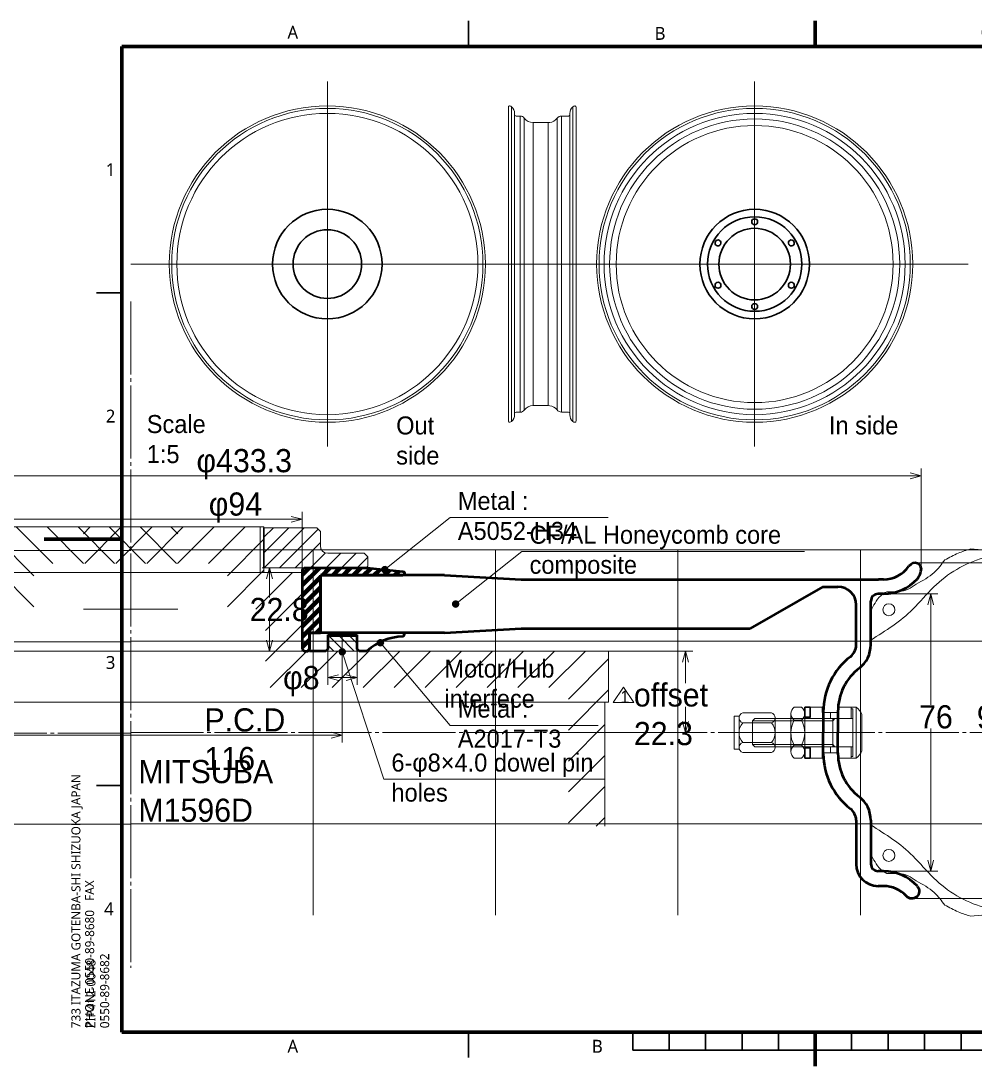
# Model space of a CAD drawing. Extents: x 52445 to 53109, y 470 to 756.
# Drawn here: x 52694.5 to 52956.1, y 470 to 756.3 of the extents above; entities that cross this region are included whole.
import ezdxf

# ---------------------------------------------------------------- set-up
doc = ezdxf.new("R2010")
doc.units = 0
doc.header["$MEASUREMENT"] = 0
doc.linetypes.add('CENTER2', pattern=[23, 20, -1, 1, -1])
for name, color, linetype in [('0_1', 7, 'Continuous'), ('寸法線', 7, 'Continuous'), ('ﾚｲﾔｰ1', 7, 'Continuous')]:
    doc.layers.add(name, color=color, linetype=linetype)
doc.styles.add('Style1', font='ＭＳ Ｐゴシック')
doc.styles.add('Style2', font='Lucida Sans Unicode')
doc.dimstyles.new('DS1', dxfattribs={"dimtxt": 6.35, "dimasz": 3, "dimexe": 2, "dimexo": 0, "dimgap": 1, "dimtad": 1, "dimdec": 0, "dimdsep": 46, "dimtxsty": 'Standard', "dimcen": 0.09, "dimclrd": 5, "dimclre": 5, "dimclrt": 5, "dimadec": 0, "dimazin": 0, "dimtfac": 1, "dimtdec": 4, "dimtofl": 0, "dimtmove": 0, "dimatfit": 3, "dimfxl": 1, "dimtolj": 1, "dimtzin": 0, "dimarcsym": 0})
doc.dimstyles.new('DS2', dxfattribs={"dimtxt": 6.35, "dimasz": 3, "dimexe": 2, "dimexo": 0, "dimgap": 1, "dimtad": 1, "dimdec": 1, "dimdsep": 46, "dimtxsty": 'Standard', "dimcen": 0.09, "dimclrd": 5, "dimclre": 5, "dimclrt": 5, "dimadec": 0, "dimazin": 0, "dimtfac": 1, "dimtdec": 4, "dimtofl": 0, "dimtmove": 0, "dimatfit": 3, "dimfxl": 1, "dimtolj": 1, "dimtzin": 0, "dimarcsym": 0})
pattern_1 = [(-45, (0, 0), (1.41421356, 1.41421356), [])]

# ---------------------------------------------------------------- blocks, each defined once
blk = doc.blocks.new('C8')
at = {"layer": 'ﾚｲﾔｰ1', "color": 23, "linetype": 'Continuous', "lineweight": 5}
for p, q in [((52724.64, 611.2), (52474.64, 611.2)), ((52474.64, 511.2), (52474.64, 611.2)), ((52524.64, 511.2), (52524.64, 611.2)), ((52574.64, 511.2), (52574.64, 611.2)), ((52624.64, 511.2), (52624.64, 611.2)), ((52674.64, 511.2), (52674.64, 611.2)), ((52724.64, 586.2), (52474.64, 586.2)), ((52724.64, 536.2), (52474.64, 536.2))]:
    blk.add_line(p, q, dxfattribs=at)
at = {"layer": 'ﾚｲﾔｰ1', "color": 3, "linetype": 'CENTER2', "lineweight": 5}
blk.add_line((52724.64, 561.2), (52474.64, 561.2), dxfattribs=at)
blk = doc.blocks.new('C10')
at = {"layer": 'ﾚｲﾔｰ1', "linetype": 'Continuous', "lineweight": 18}
h = blk.add_hatch(dxfattribs=at)
h.set_pattern_fill('iron', color=23, scale=2, angle=-45, style=0, pattern_type=0)
h.set_pattern_definition(pattern_1)
h.paths.add_polyline_path([(52662.64, 587.65), (52670.64, 587.65), (52670.64, 583.65), (52662.64, 583.65)])
at = {"layer": 'ﾚｲﾔｰ1', "color": 23, "linetype": 'Continuous', "lineweight": 18}
for p, q in [((52737.57, 617.65), (52688.14, 617.65)), ((52688.14, 617.65), (52688.14, 606.65)), ((52688.14, 617.65), (52688.14, 605.15)), ((52689.14, 617.65), (52689.14, 606.65)), ((52689.14, 605.15), (52689.14, 617.65)), ((52703.27, 607.65), (52693.27, 617.65)), ((52711.75, 607.65), (52701.75, 617.65)), ((52720.24, 607.65), (52710.24, 617.65)), ((52728.72, 607.65), (52718.72, 617.65)), ((52737.21, 607.65), (52727.21, 617.65)), ((52737.57, 615.77), (52735.69, 617.65)), ((52698.14, 604.29), (52688.14, 614.29)), ((52737.57, 605.15), (52677.64, 605.15)), ((52677.64, 605.15), (52677.64, 583.65)), ((52690.31, 595.15), (52680.31, 605.15)), ((52698.14, 595.81), (52688.14, 605.81)), ((52688.14, 605.15), (52737.57, 605.15)), ((52687.64, 589.34), (52677.64, 599.34)), ((52724.64, 595.15), (52737.57, 595.15)), ((52687.64, 580.85), (52677.64, 590.85)), ((52662.64, 583.65), (52662.64, 587.65)), ((52662.64, 587.65), (52670.64, 587.65)), ((52670.64, 587.65), (52670.64, 583.65)), ((52593.64, 583.65), (52593.64, 569.65)), ((52604.64, 570.51), (52593.64, 581.51)), ((52609.99, 573.65), (52599.99, 583.65)), ((52618.47, 573.65), (52608.47, 583.65)), ((52626.96, 573.65), (52616.96, 583.65)), ((52635.44, 573.65), (52625.44, 583.65)), ((52643.93, 573.65), (52633.93, 583.65)), ((52652.42, 573.65), (52642.42, 583.65)), ((52660.9, 573.65), (52650.9, 583.65)), ((52669.39, 573.65), (52659.39, 583.65)), ((52670.64, 583.65), (52662.64, 583.65)), ((52677.87, 573.65), (52667.87, 583.65)), ((52686.36, 573.65), (52676.36, 583.65)), ((52677.64, 583.65), (52737.57, 583.65)), ((52604.64, 562.03), (52593.64, 573.03)), ((52737.57, 569.65), (52593.64, 569.65)), ((52594.64, 569.65), (52594.64, 535.65)), ((52604.64, 553.54), (52594.64, 563.54)), ((52604.64, 545.06), (52594.64, 555.06)), ((52604.64, 536.57), (52594.64, 546.57)), ((52597.08, 535.65), (52594.64, 538.09))]:
    blk.add_line(p, q, dxfattribs=at)
blk = doc.blocks.new('C9')
at = {"layer": 'ﾚｲﾔｰ1', "color": 23, "linetype": 'Continuous', "lineweight": 18}
blk.add_line((52677.64, 583.65), (52593.64, 583.65), dxfattribs=at)
blk.add_blockref('C10', (0, 0), dxfattribs=at)
blk = doc.blocks.new('C17')
at = {"layer": 'ﾚｲﾔｰ1', "color": 7, "linetype": 'Continuous', "lineweight": 35}
for radius, start, end in [(15, 90, -90), (15, 0, 90), (9.4, 90.0004, -90.0004), (9.4, -90, 90), (15, -90, 0)]:
    blk.add_arc((52778.55, 689.67), radius, start, end, dxfattribs=at)
blk = doc.blocks.new('C19')
at = {"layer": 'ﾚｲﾔｰ1', "color": 7, "linetype": 'Continuous', "lineweight": 35}
for centre in [(52895.67, 701.27), (52885.63, 683.87), (52905.72, 683.87), (52895.67, 678.07)]:
    blk.add_circle(centre, 0.81, dxfattribs=at)
for radius, start, end in [(15, 90, -90), (15, 0, 90), (12.94, 90, -90), (12.94, -90, 90), (9.8, 90, -90), (9.8, -90, 90), (15, -90, 0)]:
    blk.add_arc((52895.67, 689.67), radius, start, end, dxfattribs=at)
for centre, major_axis, end_param in [((52885.63, 695.47), (-0.702, 0.405), 3.141458), ((52885.63, 695.47), (0.702, -0.405), 3.141459), ((52905.72, 695.47), (0.701, 0.405), 3.141459), ((52905.72, 695.47), (-0.701, -0.405), 3.141458)]:
    blk.add_ellipse(centre, major_axis=major_axis, ratio=1, start_param=0, end_param=end_param, dxfattribs=at)
blk = doc.blocks.new('C20')
at = {"layer": '0_1', "color": 7, "linetype": 'Continuous', "lineweight": 18}
for p, q in [((52828.5, 732.99), (52828.47, 732.99)), ((52828.61, 732.98), (52828.5, 732.99)), ((52846.41, 732.99), (52846.38, 732.99)), ((52828.19, 732.8), (52828.16, 732.65)), ((52828.16, 646.69), (52828.16, 732.65)), ((52831.41, 730.23), (52830.26, 730.23)), ((52844.62, 730.23), (52842.77, 730.23)), ((52846.72, 732.65), (52846.69, 732.8)), ((52846.72, 646.69), (52846.72, 732.65)), ((52839.12, 728.43), (52834.96, 728.43)), ((52839.12, 728.43), (52839.52, 728.46)), ((52839.12, 650.91), (52834.96, 650.91)), ((52839.12, 650.91), (52839.52, 650.88)), ((52831.41, 649.11), (52830.26, 649.11)), ((52844.62, 649.11), (52842.77, 649.11)), ((52828.19, 646.54), (52828.16, 646.69)), ((52828.5, 646.35), (52828.47, 646.35)), ((52828.61, 646.36), (52828.5, 646.35)), ((52846.41, 646.35), (52846.38, 646.35)), ((52846.72, 646.69), (52846.69, 646.54))]:
    blk.add_line(p, q, dxfattribs=at)
at = {"layer": '0_1', "color": 7, "linetype": 'Continuous', "lineweight": 5}
for p, q in [((52829.04, 732.78), (52829.04, 646.56)), ((52829.86, 730.93), (52829.86, 648.41)), ((52831.41, 730.23), (52831.41, 649.11)), ((52842.77, 730.23), (52842.77, 649.11)), ((52845.02, 648.41), (52845.02, 730.93)), ((52845.84, 732.78), (52845.84, 646.56)), ((52832.54, 729.66), (52832.54, 649.68)), ((52834.96, 728.43), (52834.96, 650.91)), ((52839.12, 728.43), (52839.12, 650.91)), ((52841.5, 729.61), (52841.5, 649.74))]:
    blk.add_line(p, q, dxfattribs=at)
at = {"layer": '0_1', "color": 7, "linetype": 'Continuous', "lineweight": 18}
for centre, radius, start, end in [((52828.47, 732.69), 0.3, 90, 158.5117), ((52846.38, 732.19), 0.8, 90, 132.1683), ((52827.36, 730.93), 2.5, 0, 47.8317), ((52830.26, 730.63), 0.4, 180, -90), ((52842.77, 728.63), 1.6, 90, 142.5047), ((52844.62, 730.63), 0.4, -90, 0), ((52847.52, 730.93), 2.5, 132.1683, -180), ((52834.96, 731.43), 3, -143.7785, -90), ((52839.12, 731.43), 3, -82.3378, -37.4953), ((52834.96, 647.91), 3, 90, 143.7785), ((52839.12, 647.91), 3, 37.4953, 82.3378), ((52827.36, 648.41), 2.5, -47.8317, 0), ((52830.26, 648.71), 0.4, 90, 180), ((52844.62, 648.71), 0.4, 0, 90), ((52847.52, 648.41), 2.5, 180, -132.1683)]:
    blk.add_arc(centre, radius, start, end, dxfattribs=at)
for centre, major_axis, start_param, end_param in [((52828.5, 732.19), (0.537, 0.593), 0, 0.599587), ((52831.41, 728.83), (1.13, 0.83), 0, 0.938611), ((52831.41, 650.51), (1.4, 0), -1.570796, -0.632185), ((52842.77, 650.71), (0.97, -1.27), -1.570796, -0.654416), ((52828.47, 646.65), (0.11, -0.279), -1.570796, -0.375042), ((52828.5, 647.15), (0.109, -0.793), 0, 0.599587), ((52846.38, 647.15), (-0.537, -0.593), 0, 0.735975)]:
    blk.add_ellipse(centre, major_axis=major_axis, ratio=1, start_param=start_param, end_param=end_param, dxfattribs=at)
for points in [[(52846.69, 732.8), (52846.67, 732.86), (52846.59, 732.95), (52846.47, 732.99), (52846.41, 732.99)], [(52846.69, 646.54), (52846.67, 646.49), (52846.59, 646.39), (52846.47, 646.35), (52846.41, 646.35)]]:
    blk.add_open_spline(points, degree=3, dxfattribs=at)
blk = doc.blocks.new('*D21')
at = {"layer": 'ﾚｲﾔｰ1', "color": 5, "linetype": 'Continuous', "lineweight": 18}
for p, q in [((52778.64, 583.95), (52778.64, 574.38)), ((52786.74, 583.95), (52786.74, 574.38)), ((52778.64, 576.38), (52786.74, 576.38)), ((52786.74, 576.38), (52779.11, 576.38))]:
    blk.add_line(p, q, dxfattribs=at)
at = {"layer": 'ﾚｲﾔｰ1', "color": 5, "linetype": 'Continuous', "lineweight": 5}
for p, q in [((52781.64, 577.19), (52778.64, 576.38)), ((52778.64, 576.38), (52781.64, 575.58)), ((52786.74, 576.38), (52783.74, 577.19)), ((52783.74, 575.58), (52786.74, 576.38))]:
    blk.add_line(p, q, dxfattribs=at)
at = {"layer": '寸法線', "color": 5, "linetype": 'Continuous', "lineweight": 18, "insert": (52766.41, 579.56), "char_height": 6.35, "width": 9.5622, "attachment_point": 1, "style": 'Style1'}
blk.add_mtext('φ8', dxfattribs=at)
blk = doc.blocks.new('C22')
at = {"layer": 'ﾚｲﾔｰ1', "color": 23, "linetype": 'Continuous', "lineweight": 50}
for p, q in [((52799.19, 588.65), (52773.69, 588.65)), ((52773.69, 583.65), (52773.69, 588.65)), ((52778.64, 588.15), (52778.64, 584.15)), ((52778.64, 588.15), (52786.74, 588.15)), ((52786.74, 584.15), (52786.74, 588.15)), ((52778.64, 584.15), (52778.14, 583.65)), ((52787.24, 583.65), (52786.74, 584.15)), ((52778.14, 583.65), (52773.69, 583.65)), ((52789.39, 583.65), (52787.24, 583.65))]:
    blk.add_line(p, q, dxfattribs=at)
for centre, radius, start, end in [((52799.69, 572.39), 15.26, 91.8179, 132.4473), ((52799.19, 588.14), 0.5, -88.1821, 90)]:
    blk.add_arc(centre, radius, start, end, dxfattribs=at)
blk = doc.blocks.new('C21')
at = {"layer": 'ﾚｲﾔｰ1', "color": 23, "linetype": 'Continuous', "lineweight": 50}
blk.add_blockref('C22', (0, 0), dxfattribs=at)
blk = doc.blocks.new('C24')
at = {"layer": 'ﾚｲﾔｰ1', "linetype": 'Continuous', "lineweight": 18}
h = blk.add_hatch(dxfattribs=at)
h.set_pattern_fill('iron', color=23, scale=2, angle=-45, style=0, pattern_type=0)
h.set_pattern_definition(pattern_1)
h.paths.add_polyline_path([(52786.64, 587.65), (52778.64, 587.65), (52778.64, 583.65), (52786.64, 583.65)])
at = {"layer": 'ﾚｲﾔｰ1', "color": 23, "linetype": 'Continuous', "lineweight": 18}
for p, q in [((52711.71, 617.65), (52761.14, 617.65)), ((52711.71, 615.77), (52713.58, 617.65)), ((52712.07, 607.65), (52722.07, 617.65)), ((52720.55, 607.65), (52730.55, 617.65)), ((52729.04, 607.65), (52739.04, 617.65)), ((52737.52, 607.65), (52747.52, 617.65)), ((52746.01, 607.65), (52756.01, 617.65)), ((52760.14, 617.65), (52760.14, 606.65)), ((52760.14, 605.15), (52760.14, 617.65)), ((52761.14, 617.65), (52761.14, 606.65)), ((52761.14, 617.65), (52761.14, 605.15)), ((52751.14, 604.29), (52761.14, 614.29)), ((52711.71, 605.15), (52771.64, 605.15)), ((52761.14, 605.15), (52711.71, 605.15)), ((52751.14, 595.81), (52761.14, 605.81)), ((52758.96, 595.15), (52768.96, 605.15)), ((52771.64, 605.15), (52771.64, 583.65)), ((52761.64, 589.34), (52771.64, 599.34)), ((52724.64, 595.15), (52711.71, 595.15)), ((52761.64, 580.85), (52771.64, 590.85)), ((52786.64, 587.65), (52778.64, 587.65)), ((52778.64, 587.65), (52778.64, 583.65)), ((52786.64, 583.65), (52786.64, 587.65)), ((52771.64, 583.65), (52711.71, 583.65)), ((52762.92, 573.65), (52772.92, 583.65)), ((52771.41, 573.65), (52781.41, 583.65)), ((52778.64, 583.65), (52786.64, 583.65)), ((52779.89, 573.65), (52789.89, 583.65)), ((52788.38, 573.65), (52798.38, 583.65)), ((52796.86, 573.65), (52806.86, 583.65)), ((52805.35, 573.65), (52815.35, 583.65)), ((52813.83, 573.65), (52823.83, 583.65)), ((52822.32, 573.65), (52832.32, 583.65)), ((52830.8, 573.65), (52840.8, 583.65)), ((52839.29, 573.65), (52849.29, 583.65)), ((52844.64, 570.51), (52855.64, 581.51)), ((52855.64, 583.65), (52855.64, 569.65)), ((52844.64, 562.03), (52855.64, 573.03)), ((52711.71, 569.65), (52855.64, 569.65)), ((52854.64, 569.65), (52854.64, 535.65)), ((52844.64, 553.54), (52854.64, 563.54)), ((52844.64, 545.06), (52854.64, 555.06)), ((52844.64, 536.57), (52854.64, 546.57)), ((52852.2, 535.65), (52854.64, 538.09))]:
    blk.add_line(p, q, dxfattribs=at)
blk = doc.blocks.new('C23')
at = {"layer": 'ﾚｲﾔｰ1', "color": 23, "linetype": 'Continuous', "lineweight": 18}
blk.add_line((52771.64, 583.65), (52855.64, 583.65), dxfattribs=at)
blk.add_blockref('C24', (0, 0), dxfattribs=at)
blk = doc.blocks.new('*D26')
at = {"layer": 'ﾚｲﾔｰ1', "color": 5, "linetype": 'Continuous', "lineweight": 18}
for p, q in [((52773.44, 606.45), (52760.69, 606.45)), ((52762.69, 606.45), (52762.69, 598.29)), ((52762.69, 583.65), (52762.69, 591.81)), ((52772.69, 583.65), (52760.69, 583.65))]:
    blk.add_line(p, q, dxfattribs=at)
at = {"layer": 'ﾚｲﾔｰ1', "color": 5, "linetype": 'Continuous', "lineweight": 5}
for p, q in [((52762.69, 606.45), (52761.88, 603.45)), ((52763.49, 603.45), (52762.69, 606.45)), ((52761.88, 586.65), (52762.69, 583.65)), ((52762.69, 583.65), (52763.49, 586.65))]:
    blk.add_line(p, q, dxfattribs=at)
at = {"layer": '寸法線', "color": 5, "linetype": 'Continuous', "lineweight": 18, "insert": (52757.26, 598.22), "char_height": 6.35, "width": 10.8903, "attachment_point": 1, "style": 'Style1'}
blk.add_mtext('22.8', dxfattribs=at)
blk = doc.blocks.new('C25')
at = {"layer": 'ﾚｲﾔｰ1', "color": 7, "linetype": 'Continuous', "lineweight": 50}
for p, q in [((52776.69, 588.65), (52776.69, 604.45)), ((52810.69, 604.45), (52776.69, 604.45)), ((52810.69, 604.45), (52831.69, 603.3)), ((52941.3, 606.26), (52941.3, 606.09)), ((52831.69, 603.3), (52929.59, 603.3)), ((52914.32, 601.3), (52894.4, 589.8)), ((52914.32, 601.3), (52918.49, 601.3)), ((52929.59, 603.3), (52929.59, 603.3)), ((52931, 603.3), (52929.59, 603.3)), ((52929.59, 603.3), (52929.59, 603.3)), ((52931, 603.3), (52931, 603.3)), ((52931, 599.35), (52929.5, 599.35)), ((52923.49, 585.3), (52923.49, 596.3)), ((52927.5, 585.35), (52927.5, 597.35)), ((52810.69, 588.65), (52776.69, 588.65)), ((52810.69, 588.65), (52831.69, 589.8)), ((52831.69, 589.8), (52894.4, 589.8)), ((52914.49, 567.05), (52914.49, 561.3)), ((52918.5, 567.1), (52918.5, 561.35)), ((52914.49, 555.55), (52914.49, 561.3)), ((52918.5, 555.6), (52918.5, 561.35)), ((52923.49, 537.3), (52923.49, 525.3)), ((52927.5, 537.35), (52927.5, 525.35)), ((52931, 523.35), (52929.5, 523.35)), ((52930.99, 519.3), (52929.49, 519.3))]:
    blk.add_line(p, q, dxfattribs=at)
for centre, radius, start, end in [((52939.8, 606.26), 1.5, 0, 68.5117), ((52931, 611.8), 8.5, -90, -34.8499), ((52937.3, 606.14), 4, -42.1899, -8.538), ((52937.3, 606.09), 4, -7.8145, 0), ((52918.49, 596.3), 5, 0, 90), ((52931, 611.85), 12.5, -90, -42.1752), ((52929.5, 597.35), 2, 90, 180), ((52919.49, 585.3), 4, -52.5048, 0), ((52919.5, 585.35), 8, -52.5048, 0), ((52933.49, 567.05), 19, 127.4953, 180), ((52933.5, 567.1), 15, 127.4953, 180), ((52933.49, 555.55), 19, -180, -127.4953), ((52933.5, 555.6), 15, -180, -127.4953), ((52919.5, 537.35), 8, 0, 52.5048), ((52919.49, 537.3), 4, 0, 52.5048), ((52929.49, 525.3), 6, 180, -90), ((52929.5, 525.35), 2, 180, -90), ((52931, 510.85), 12.5, 42.1752, 90), ((52930.99, 510.8), 8.5, 42.1752, 90)]:
    blk.add_arc(centre, radius, start, end, dxfattribs=at)
blk.add_ellipse((52939.61, 605.8), major_axis=(0.73, 1.86), ratio=1, start_param=0, end_param=1.337593, dxfattribs=at)
at = {"layer": 'ﾚｲﾔｰ1', "color": 7, "linetype": 'Continuous', "lineweight": 50, "extrusion": (0, 0, -1)}
blk.add_ellipse((52938.77, 517.85), major_axis=(1.34, -1.48), ratio=1, start_param=-1.570796, end_param=1.570796, dxfattribs=at)
blk = doc.blocks.new('*D28')
at = {"layer": 'ﾚｲﾔｰ1', "color": 5, "linetype": 'Continuous', "lineweight": 18}
for p, q in [((52939.61, 607.8), (52961.75, 607.8)), ((52959.75, 607.8), (52959.75, 568.83)), ((52959.75, 515.85), (52959.75, 562.36)), ((52938.76, 515.85), (52961.75, 515.85))]:
    blk.add_line(p, q, dxfattribs=at)
at = {"layer": 'ﾚｲﾔｰ1', "color": 5, "linetype": 'Continuous', "lineweight": 5}
for p, q in [((52959.75, 607.8), (52958.94, 604.8)), ((52960.55, 604.8), (52959.75, 607.8)), ((52958.94, 518.85), (52959.75, 515.85)), ((52959.75, 515.85), (52960.55, 518.85))]:
    blk.add_line(p, q, dxfattribs=at)
at = {"layer": '寸法線', "color": 5, "linetype": 'Continuous', "lineweight": 18, "insert": (52956.57, 568.77), "char_height": 6.35, "width": 6.3748, "attachment_point": 1, "style": 'Style1'}
blk.add_mtext('92', dxfattribs=at)
blk = doc.blocks.new('*D29')
at = {"layer": 'ﾚｲﾔｰ1', "color": 5, "linetype": 'Continuous', "lineweight": 18}
for p, q in [((52930.25, 599.35), (52945.92, 599.35)), ((52943.92, 599.35), (52943.92, 568.9)), ((52943.92, 523.35), (52943.92, 562.42)), ((52930.25, 523.35), (52945.92, 523.35))]:
    blk.add_line(p, q, dxfattribs=at)
at = {"layer": 'ﾚｲﾔｰ1', "color": 5, "linetype": 'Continuous', "lineweight": 5}
for p, q in [((52943.92, 599.35), (52943.11, 596.35)), ((52944.72, 596.35), (52943.92, 599.35)), ((52943.11, 526.35), (52943.92, 523.35)), ((52943.92, 523.35), (52944.72, 526.35))]:
    blk.add_line(p, q, dxfattribs=at)
at = {"layer": '寸法線', "color": 5, "linetype": 'Continuous', "lineweight": 18, "insert": (52940.74, 568.83), "char_height": 6.35, "width": 6.3748, "attachment_point": 1, "style": 'Style1'}
blk.add_mtext('76', dxfattribs=at)
blk = doc.blocks.new('C26')
at = {"layer": 'ﾚｲﾔｰ1', "color": 36, "linetype": 'Continuous', "lineweight": 18}
for p, q in [((52957.97, 611.39), (52954.79, 611.66)), ((52935.11, 599.92), (52931.92, 599.92)), ((52927.49, 586.65), (52927.49, 594.73)), ((53003.6, 579.98), (53001.78, 578.64)), ((53001.91, 577.52), (53001.78, 578.64)), ((53001.91, 577.52), (53003.99, 576.42)), ((52999.71, 561.35), (52999.71, 569.76)), ((52999.71, 561.35), (52999.71, 552.93)), ((53002.31, 562.27), (53004.4, 563.43)), ((53002.31, 561.35), (53002.31, 562.27)), ((53002.31, 561.35), (53002.31, 560.43)), ((53002.31, 560.43), (53004.4, 559.27)), ((53001.91, 545.17), (53001.78, 544.05)), ((53003.6, 542.72), (53001.78, 544.05)), ((53001.91, 545.17), (53003.99, 546.28)), ((52927.49, 536.05), (52927.49, 527.96)), ((52935.11, 522.77), (52931.92, 522.77)), ((52957.97, 511.3), (52954.79, 511.04))]:
    blk.add_line(p, q, dxfattribs=at)
for centre in [(52932.46, 594.99), (52932.46, 527.7)]:
    blk.add_circle(centre, 1.64, dxfattribs=at)
for points, knots in [([(52999.71, 569.76), (52999.54, 573.5), (52999.2, 581.24), (52996.8, 591.74), (52990.47, 601.46), (52981.75, 607.62), (52970.23, 611.05), (52957.27, 610.04), (52946.05, 603.46), (52938.04, 593.31), (52931.58, 589.23), (52927.49, 586.65)], [0, 0, 0, 0, 0.106003, 0.219413, 0.299693, 0.429457, 0.511592, 0.636681, 0.785915, 0.864322, 1, 1, 1, 1]), ([(52954.79, 611.66), (52953.67, 611.29), (52951.24, 610.49), (52948.99, 609.27), (52947.78, 608.61)], [0, 0, 0, 0, 0.461169, 1, 1, 1, 1]), ([(53003.6, 579.98), (53003.42, 582.05), (53003.07, 586.21), (52999.38, 593.9), (52993.11, 603), (52981.96, 610.58), (52969.41, 612.86), (52961.6, 611.86), (52957.97, 611.39)], [0, 0, 0, 0, 0.098846, 0.198566, 0.403554, 0.623871, 0.824857, 1, 1, 1, 1]), ([(52947.78, 608.61), (52946.89, 607.41), (52944.8, 604.61), (52941.71, 602.95), (52939.94, 602)], [0, 0, 0, 0, 0.428277, 1, 1, 1, 1]), ([(52939.94, 602), (52939.24, 601.47), (52937.8, 600.39), (52936.02, 600.08), (52935.11, 599.92)], [0, 0, 0, 0, 0.486423, 1, 1, 1, 1]), ([(52931.92, 599.92), (52931.32, 599.59), (52929.97, 598.86), (52928.66, 596.86), (52927.87, 595.43), (52927.49, 594.73)], [0, 0, 0, 0, 0.290937, 0.657552, 1, 1, 1, 1]), ([(53004.4, 563.43), (53004.43, 565.59), (53004.5, 569.93), (53004.16, 574.25), (53003.99, 576.42)], [0, 0, 0, 0, 0.498855, 1, 1, 1, 1]), ([(53004.4, 559.27), (53004.43, 557.1), (53004.5, 552.77), (53004.16, 548.44), (53003.99, 546.28)], [0, 0, 0, 0, 0.498855, 1, 1, 1, 1]), ([(52999.71, 552.93), (52999.54, 549.19), (52999.2, 541.46), (52996.8, 530.95), (52990.47, 521.23), (52981.75, 515.07), (52970.23, 511.64), (52957.27, 512.65), (52946.05, 519.24), (52938.04, 529.38), (52931.58, 533.46), (52927.49, 536.05)], [0, 0, 0, 0, 0.106003, 0.219413, 0.299693, 0.429457, 0.511592, 0.636681, 0.785915, 0.864322, 1, 1, 1, 1]), ([(53003.6, 542.72), (53003.42, 540.64), (53003.07, 536.48), (52999.38, 528.8), (52993.11, 519.7), (52981.96, 512.11), (52969.41, 509.83), (52961.6, 510.84), (52957.97, 511.3)], [0, 0, 0, 0, 0.098846, 0.198566, 0.403554, 0.623871, 0.824857, 1, 1, 1, 1]), ([(52931.92, 522.77), (52931.32, 523.1), (52929.97, 523.84), (52928.66, 525.83), (52927.87, 527.27), (52927.49, 527.96)], [0, 0, 0, 0, 0.290937, 0.657552, 1, 1, 1, 1]), ([(52939.94, 520.7), (52939.24, 521.22), (52937.8, 522.3), (52936.02, 522.61), (52935.11, 522.77)], [0, 0, 0, 0, 0.486423, 1, 1, 1, 1]), ([(52947.78, 514.09), (52946.89, 515.29), (52944.8, 518.09), (52941.71, 519.75), (52939.94, 520.7)], [0, 0, 0, 0, 0.428277, 1, 1, 1, 1]), ([(52954.79, 511.04), (52953.67, 511.41), (52951.24, 512.2), (52948.99, 513.43), (52947.78, 514.09)], [0, 0, 0, 0, 0.461169, 1, 1, 1, 1])]:
    blk.add_open_spline(points, degree=3, knots=knots, dxfattribs=at)
blk = doc.blocks.new('*D31')
at = {"layer": 'ﾚｲﾔｰ1', "color": 5, "linetype": 'Continuous', "lineweight": 18}
for p, q in [((52789.36, 583.65), (52878.72, 583.65)), ((52876.72, 583.65), (52876.72, 574.88)), ((52876.72, 561.35), (52876.72, 568.41)), ((52855.69, 561.35), (52878.72, 561.35))]:
    blk.add_line(p, q, dxfattribs=at)
at = {"layer": 'ﾚｲﾔｰ1', "color": 5, "linetype": 'Continuous', "lineweight": 5}
for p, q in [((52876.72, 583.65), (52875.92, 580.65)), ((52877.53, 580.65), (52876.72, 583.65)), ((52875.92, 564.35), (52876.72, 561.35)), ((52876.72, 561.35), (52877.53, 564.35))]:
    blk.add_line(p, q, dxfattribs=at)
at = {"layer": '寸法線', "color": 5, "linetype": 'Continuous', "lineweight": 18, "insert": (52862.57, 574.82), "char_height": 6.35, "width": 28.421, "attachment_point": 1, "style": 'Style1'}
blk.add_mtext('offset 22.3', dxfattribs=at)
blk = doc.blocks.new('C27')
at = {"layer": 'ﾚｲﾔｰ1', "color": 23, "linetype": 'Continuous', "lineweight": 5}
for p, q in [((52724.64, 611.35), (52974.64, 611.35)), ((52774.64, 511.35), (52774.64, 611.35)), ((52824.64, 511.35), (52824.64, 611.35)), ((52874.64, 511.35), (52874.64, 611.35)), ((52924.64, 511.35), (52924.64, 611.35)), ((52974.64, 511.35), (52974.64, 611.35)), ((52724.64, 586.35), (52974.64, 586.35)), ((52724.64, 536.35), (52974.64, 536.35))]:
    blk.add_line(p, q, dxfattribs=at)
at = {"layer": 'ﾚｲﾔｰ1', "color": 3, "linetype": 'CENTER2', "lineweight": 5}
blk.add_line((52724.64, 561.35), (52974.64, 561.35), dxfattribs=at)
blk = doc.blocks.new('C29')
at = {"layer": 'ﾚｲﾔｰ1', "color": 7, "linetype": 'Continuous', "lineweight": 18}
for p, q in [((52908.49, 568.26), (52906.49, 568.26)), ((52905.59, 566.51), (52905.59, 556.1)), ((52906.49, 564.77), (52908.49, 564.77)), ((52909.39, 556.1), (52909.39, 566.51)), ((52906.49, 557.84), (52908.49, 557.84)), ((52906.49, 554.36), (52908.49, 554.36))]:
    blk.add_line(p, q, dxfattribs=at)
blk.add_arc((52902.27, 561.31), 7.12, -29.1278, 29.1278, dxfattribs=at)
at = {"layer": 'ﾚｲﾔｰ1', "color": 7, "linetype": 'Continuous', "lineweight": 18, "extrusion": (0, 0, -1)}
for centre, major_axis, start_param, end_param in [((52907.73, 566.51), (-1.24, -1.74), 0, 1.906619), ((52912.71, 561.31), (-3.46, 6.22), -1.570796, -0.554045), ((52907.73, 556.1), (-1.74, 1.24), -1.570796, 0.335822)]:
    blk.add_ellipse(centre, major_axis=major_axis, ratio=1, start_param=start_param, end_param=end_param, dxfattribs=at)
at = {"layer": 'ﾚｲﾔｰ1', "color": 7, "linetype": 'Continuous', "lineweight": 18}
for centre, major_axis, start_param, end_param in [((52907.25, 566.51), (1.24, -1.74), 0, 1.906619), ((52907.25, 556.1), (1.74, 1.24), -1.570796, 0.335822)]:
    blk.add_ellipse(centre, major_axis=major_axis, ratio=1, start_param=start_param, end_param=end_param, dxfattribs=at)
blk = doc.blocks.new('C30')
at = {"layer": 'ﾚｲﾔｰ1', "color": 7, "linetype": 'Continuous', "lineweight": 35}
for p, q in [((52909.39, 568.31), (52909.39, 565.51)), ((52910.89, 568.31), (52909.39, 568.31)), ((52910.89, 565.51), (52910.89, 568.31)), ((52910.89, 565.51), (52909.39, 565.51)), ((52909.39, 557.11), (52909.39, 554.31)), ((52909.39, 557.11), (52910.89, 557.11)), ((52910.89, 554.31), (52910.89, 557.11)), ((52909.39, 554.31), (52910.89, 554.31))]:
    blk.add_line(p, q, dxfattribs=at)
at = {"layer": 'ﾚｲﾔｰ1', "color": 3, "linetype": 'CENTER2', "lineweight": 18}
blk.add_line((52909.39, 561.31), (52910.89, 561.31), dxfattribs=at)
blk = doc.blocks.new('C31')
at = {"layer": 'ﾚｲﾔｰ1', "color": 7, "linetype": 'Continuous', "lineweight": 18}
for p, q in [((52910.89, 568.31), (52910.89, 565.16)), ((52914.19, 568.31), (52910.89, 568.31)), ((52914.19, 566.81), (52914.19, 568.31)), ((52916.49, 565.16), (52910.89, 565.16)), ((52916.49, 566.81), (52914.19, 566.81)), ((52916.49, 565.16), (52916.49, 566.81)), ((52910.89, 557.46), (52910.89, 554.31)), ((52910.89, 557.46), (52916.49, 557.46)), ((52914.19, 555.81), (52916.49, 555.81)), ((52914.19, 554.31), (52914.19, 555.81)), ((52916.49, 555.81), (52916.49, 557.46)), ((52910.89, 554.31), (52914.19, 554.31))]:
    blk.add_line(p, q, dxfattribs=at)
at = {"layer": 'ﾚｲﾔｰ1', "color": 3, "linetype": 'CENTER2', "lineweight": 18}
blk.add_line((52916.49, 561.31), (52910.89, 561.31), dxfattribs=at)
blk = doc.blocks.new('C32')
at = {"layer": 'ﾚｲﾔｰ1', "color": 7, "linetype": 'Continuous', "lineweight": 18}
for p, q in [((52918.79, 568.31), (52918.79, 566.81)), ((52922.09, 568.31), (52918.79, 568.31)), ((52922.09, 565.16), (52922.09, 568.31)), ((52918.79, 566.81), (52916.49, 566.81)), ((52916.49, 566.81), (52916.49, 565.16)), ((52922.09, 565.16), (52916.49, 565.16)), ((52916.49, 557.46), (52916.49, 555.81)), ((52916.49, 557.46), (52922.09, 557.46)), ((52916.49, 555.81), (52918.79, 555.81)), ((52918.79, 555.81), (52918.79, 554.31)), ((52922.09, 554.31), (52922.09, 557.46)), ((52918.79, 554.31), (52922.09, 554.31))]:
    blk.add_line(p, q, dxfattribs=at)
at = {"layer": 'ﾚｲﾔｰ1', "color": 3, "linetype": 'CENTER2', "lineweight": 18}
blk.add_line((52916.49, 561.31), (52922.09, 561.31), dxfattribs=at)
blk = doc.blocks.new('C33')
at = {"layer": 'ﾚｲﾔｰ1', "color": 7, "linetype": 'Continuous', "lineweight": 18}
for p, q in [((52890.09, 565.81), (52890.09, 556.81)), ((52890.09, 565.81), (52891.45, 565.81)), ((52891.39, 565.81), (52891.39, 556.81)), ((52900.29, 566.73), (52892.39, 566.73)), ((52901.29, 557.24), (52901.29, 565.38)), ((52892.39, 564.02), (52900.29, 564.02)), ((52892.39, 558.59), (52900.29, 558.59)), ((52890.09, 556.81), (52891.45, 556.81)), ((52892.39, 555.88), (52900.29, 555.88))]:
    blk.add_line(p, q, dxfattribs=at)
for centre, major_axis, end_param in [((52892.81, 565.38), (-1.36, -0.42), 0.969831), ((52897.11, 561.31), (2.71, 3.18), -0.158481), ((52899.87, 557.24), (1.36, 0.42), 0.969831)]:
    blk.add_ellipse(centre, major_axis=major_axis, ratio=1, start_param=-1.570796, end_param=end_param, dxfattribs=at)
at = {"layer": 'ﾚｲﾔｰ1', "color": 7, "linetype": 'Continuous', "lineweight": 18, "extrusion": (0, 0, -1)}
for centre, major_axis, end_param in [((52899.87, 565.38), (1.36, -0.42), 0.969831), ((52895.57, 561.31), (-2.71, 3.18), -0.158481), ((52892.81, 557.24), (-1.36, 0.42), 0.969831)]:
    blk.add_ellipse(centre, major_axis=major_axis, ratio=1, start_param=-1.570796, end_param=end_param, dxfattribs=at)
blk = doc.blocks.new('C28')
at = {"layer": 'ﾚｲﾔｰ1', "color": 7, "linetype": 'Continuous', "lineweight": 18}
for p, q in [((52923.49, 568.31), (52922.09, 568.31)), ((52922.09, 568.31), (52922.09, 567.81)), ((52922.59, 567.81), (52922.09, 567.81)), ((52922.59, 567.81), (52922.59, 554.81)), ((52923.49, 568.31), (52923.49, 554.31)), ((52895.09, 564.56), (52895.69, 565.16)), ((52917.09, 564.56), (52895.09, 564.56)), ((52895.09, 564.56), (52895.09, 558.06)), ((52922.59, 565.16), (52895.69, 565.16)), ((52917.09, 565.16), (52917.09, 557.46)), ((52917.09, 564.56), (52917.69, 565.16)), ((52925.09, 556.31), (52925.09, 566.31)), ((52895.09, 558.06), (52917.09, 558.06)), ((52895.09, 558.06), (52895.69, 557.46)), ((52895.69, 557.46), (52922.59, 557.46)), ((52917.09, 558.06), (52917.69, 557.46)), ((52922.09, 554.81), (52922.59, 554.81)), ((52922.09, 554.81), (52922.09, 554.31)), ((52922.09, 554.31), (52923.49, 554.31))]:
    blk.add_line(p, q, dxfattribs=at)
at = {"layer": 'ﾚｲﾔｰ1', "color": 3, "linetype": 'CENTER2', "lineweight": 18}
blk.add_line((52925.09, 561.31), (52895.09, 561.31), dxfattribs=at)
at = {"layer": 'ﾚｲﾔｰ1', "color": 7, "linetype": 'Continuous', "lineweight": 18}
for centre, start, end in [((52920.51, 564.29), 23.8196, 53.5001), ((52920.51, 558.33), -53.5001, -23.8196)]:
    blk.add_arc(centre, 5, start, end, dxfattribs=at)
at = {"layer": 'ﾚｲﾔｰ1', "color": 7, "linetype": 'CENTER2', "lineweight": 18}
blk.add_blockref('C29', (0, 0), dxfattribs=at)
at = {"layer": 'ﾚｲﾔｰ1', "color": 254, "linetype": 'CENTER2', "lineweight": 18}
for name in ['C30', 'C31', 'C32']:
    blk.add_blockref(name, (0, 0), dxfattribs=at)
at = {"layer": 'ﾚｲﾔｰ1', "color": 7, "linetype": 'Continuous', "lineweight": 18}
blk.add_blockref('C33', (0, 0), dxfattribs=at)
blk = doc.blocks.new('*D39')
at = {"layer": 'ﾚｲﾔｰ1', "color": 5, "linetype": 'Continuous', "lineweight": 18}
for p, q in [((52507.99, 606.26), (52507.99, 633.65)), ((52941.29, 606.26), (52941.29, 633.65)), ((52507.99, 631.65), (52752.86, 631.65)), ((52941.29, 631.65), (52752.86, 631.65))]:
    blk.add_line(p, q, dxfattribs=at)
at = {"layer": 'ﾚｲﾔｰ1', "color": 5, "linetype": 'Continuous', "lineweight": 5}
for p, q in [((52510.99, 632.46), (52507.99, 631.65)), ((52507.99, 631.65), (52510.99, 630.85)), ((52941.29, 631.65), (52938.29, 632.46)), ((52938.29, 630.85), (52941.29, 631.65))]:
    blk.add_line(p, q, dxfattribs=at)
at = {"layer": '寸法線', "color": 5, "linetype": 'Continuous', "lineweight": 18, "insert": (52742.67, 639), "char_height": 6.35, "width": 20.4525, "attachment_point": 1, "style": 'Style1'}
blk.add_mtext('φ433.3', dxfattribs=at)
blk = doc.blocks.new('*D40')
at = {"layer": 'ﾚｲﾔｰ1', "color": 5, "linetype": 'Continuous', "lineweight": 18}
for p, q in [((52666.64, 587.45), (52666.64, 558.63)), ((52782.64, 587.45), (52782.64, 558.63)), ((52666.64, 560.63), (52758.1, 560.63)), ((52782.64, 560.63), (52758.1, 560.63))]:
    blk.add_line(p, q, dxfattribs=at)
at = {"layer": 'ﾚｲﾔｰ1', "color": 5, "linetype": 'Continuous', "lineweight": 5}
for p, q in [((52669.64, 561.43), (52666.64, 560.63)), ((52782.64, 560.63), (52779.64, 561.43)), ((52666.64, 560.63), (52669.64, 559.82)), ((52779.64, 559.82), (52782.64, 560.63))]:
    blk.add_line(p, q, dxfattribs=at)
at = {"layer": '寸法線', "color": 5, "linetype": 'Continuous', "lineweight": 18, "insert": (52744.87, 567.98), "char_height": 6.35, "width": 26.5617, "attachment_point": 1, "style": 'Style1'}
blk.add_mtext('P.C.D 116', dxfattribs=at)
blk = doc.blocks.new('C35')
at = {"layer": 'ﾚｲﾔｰ1', "color": 6, "linetype": 'Continuous', "lineweight": 18}
for p, q in [((52775.64, 617.45), (52761.14, 617.45)), ((52776.64, 616.45), (52775.64, 617.45)), ((52776.64, 612.45), (52776.64, 616.45)), ((52788.64, 610.45), (52778.64, 610.45)), ((52788.64, 610.45), (52789.64, 609.45)), ((52789.64, 606.95), (52789.64, 609.45)), ((52761.14, 606.45), (52789.14, 606.45)), ((52771.64, 606.45), (52773.64, 606.45)), ((52789.14, 606.45), (52789.64, 606.95))]:
    blk.add_line(p, q, dxfattribs=at)
blk.add_arc((52778.64, 612.45), 2, 180, -90, dxfattribs=at)
blk = doc.blocks.new('C34')
at = {"layer": 'ﾚｲﾔｰ1', "linetype": 'Continuous', "lineweight": 18}
h = blk.add_hatch(dxfattribs=at)
h.set_pattern_fill('iron', color=6, scale=3, angle=45, style=0, pattern_type=0)
h.set_pattern_definition([(45, (0, 0), (-2.12132034, 2.12132034), [])])
edge = h.paths.add_edge_path()
edge.add_line((52776.64, 616.45), (52775.64, 617.45))
edge.add_line((52775.64, 617.45), (52761.14, 617.45))
edge.add_line((52761.14, 617.45), (52761.14, 606.45))
edge.add_line((52761.14, 606.45), (52789.14, 606.45))
edge.add_line((52789.14, 606.45), (52789.64, 606.95))
edge.add_line((52789.64, 606.95), (52789.64, 609.45))
edge.add_line((52789.64, 609.45), (52788.64, 610.45))
edge.add_line((52788.64, 610.45), (52778.64, 610.45))
edge.add_arc((52778.64, 612.45), 2, 180, 270, ccw=False)
edge.add_line((52776.64, 612.45), (52776.64, 616.45))
at = {"layer": 'ﾚｲﾔｰ1', "color": 6, "linetype": 'Continuous', "lineweight": 35}
blk.add_line((52761.14, 617.45), (52761.14, 606.45), dxfattribs=at)
at = {"layer": 'ﾚｲﾔｰ1', "color": 6, "linetype": 'Continuous', "lineweight": 18}
blk.add_blockref('C35', (0, 0), dxfattribs=at)
blk = doc.blocks.new('C39')
at = {"layer": 'ﾚｲﾔｰ1', "color": 7, "linetype": 'Continuous', "lineweight": 35}
for p, q in [((52817.24, 749.29), (52817.24, 756.29)), ((53007.24, 749.29), (53007.24, 756.29)), ((52722.24, 681.79), (52715.24, 681.79)), ((53109.24, 681.79), (53102.24, 681.79)), ((52722.24, 546.79), (52715.24, 546.79)), ((53109.24, 546.79), (53102.24, 546.79)), ((52817.24, 479.29), (52817.24, 472.29)), ((52862.24, 474.29), (52862.24, 479.29)), ((52872.24, 474.29), (52872.24, 479.29)), ((52882.24, 474.29), (52882.24, 479.29)), ((52892.24, 474.29), (52892.24, 479.29)), ((52902.24, 474.29), (52902.24, 479.29)), ((52912.24, 474.29), (52912.24, 479.29)), ((52922.24, 474.29), (52922.24, 479.29)), ((52932.24, 474.29), (52932.24, 479.29)), ((52942.24, 474.29), (52942.24, 479.29)), ((52952.24, 474.29), (52952.24, 479.29)), ((52962.24, 474.29), (52962.24, 479.29)), ((53007.24, 479.29), (53007.24, 472.29)), ((52862.24, 474.29), (52872.24, 474.29)), ((52872.24, 474.29), (52882.24, 474.29)), ((52882.24, 474.29), (52892.24, 474.29)), ((52892.24, 474.29), (52902.24, 474.29)), ((52902.24, 474.29), (52912.24, 474.29)), ((52912.24, 474.29), (52922.24, 474.29)), ((52922.24, 474.29), (52932.24, 474.29)), ((52932.24, 474.29), (52942.24, 474.29)), ((52942.24, 474.29), (52952.24, 474.29)), ((52952.24, 474.29), (52962.24, 474.29))]:
    blk.add_line(p, q, dxfattribs=at)
at = {"layer": 'ﾚｲﾔｰ1', "color": 7, "linetype": 'Continuous', "lineweight": 70}
for p, q in [((52912.24, 756.29), (52912.24, 749.29)), ((52722.24, 749.29), (52722.24, 479.29)), ((52722.24, 749.29), (53102.24, 749.29)), ((53102.24, 749.29), (53102.24, 479.29)), ((52722.24, 614.29), (52700.96, 614.29)), ((53102.24, 614.29), (53109.24, 614.29)), ((52722.24, 479.29), (53102.24, 479.29)), ((52912.24, 479.29), (52912.24, 469.97))]:
    blk.add_line(p, q, dxfattribs=at)
at = {"layer": 'ﾚｲﾔｰ1', "color": 7, "linetype": 'Continuous', "lineweight": 35, "char_height": 3.53, "width": 8.4933, "attachment_point": 1, "style": 'Style2'}
for s, insert in [('A', (52767.61, 754.93)), ('B', (52868.24, 754.63)), ('C', (52957.61, 754.93)), ('D', (53052.61, 754.93)), ('1', (52717.82, 717.3)), ('1', (53104.36, 717.3)), ('2', (52717.82, 649.8)), ('2', (53104.93, 647.79)), ('3', (52717.82, 582.3)), ('3', (53104.36, 582.3)), ('4', (52717.36, 514.8)), ('4', (53104.48, 514.8)), ('A', (52767.61, 477.17)), ('B', (52851.05, 477.17)), ('C', (52968.79, 477.17)), ('D', (53052.61, 477.17))]:
    blk.add_mtext(s, dxfattribs=dict(at, insert=insert))
at = {"layer": 'ﾚｲﾔｰ1', "color": 7, "linetype": 'Continuous', "lineweight": 50, "insert": (52708.4, 480.34), "char_height": 2.4694, "width": 72.2849, "attachment_point": 1, "rotation": 90, "style": 'Style2'}
blk.add_mtext('733 ITAZUMA GOTENBA-SHI SHIZUOKA JAPAN ZIP412-0048', dxfattribs=at)
at = {"layer": 'ﾚｲﾔｰ1', "color": 7, "linetype": 'Continuous', "lineweight": 35, "insert": (52712.16, 480.35), "char_height": 2.4694, "width": 58.1021, "attachment_point": 1, "rotation": 90, "style": 'Style2'}
blk.add_mtext('PHONE 0550-89-8680   FAX 0550-89-8682', dxfattribs=at)
blk = doc.blocks.new('C36')
at = {"layer": 'ﾚｲﾔｰ1', "color": 7, "linetype": 'Continuous', "lineweight": 50}
blk.add_blockref('C39', (0, 0), dxfattribs=at)
blk = doc.blocks.new('C41')
at = {"layer": 'ﾚｲﾔｰ1', "color": 1, "linetype": 'Continuous', "lineweight": 18}
for p, q in [((52859.71, 573.81), (52856.91, 569.61)), ((52862.51, 569.61), (52859.71, 573.81)), ((52856.91, 569.61), (52862.51, 569.61))]:
    blk.add_line(p, q, dxfattribs=at)
blk = doc.blocks.new('C40')
at = {"layer": 'ﾚｲﾔｰ1', "color": 1, "linetype": 'Continuous', "lineweight": 18}
blk.add_blockref('C41', (0, 0), dxfattribs=at)
at = {"layer": 'ﾚｲﾔｰ1', "color": 1, "linetype": 'Continuous', "lineweight": 18, "insert": (52858.85, 572.8), "char_height": 3.39, "width": 5.9503, "attachment_point": 1, "style": 'Style1'}
blk.add_mtext('1', dxfattribs=at)
blk = doc.blocks.new('*D49')
at = {"layer": 'ﾚｲﾔｰ1', "color": 5, "linetype": 'Continuous', "lineweight": 18}
for p, q in [((52677.64, 604.95), (52677.64, 621.76)), ((52771.64, 604.95), (52771.64, 621.76)), ((52677.64, 619.76), (52752.39, 619.76)), ((52771.64, 619.76), (52752.39, 619.76))]:
    blk.add_line(p, q, dxfattribs=at)
at = {"layer": 'ﾚｲﾔｰ1', "color": 5, "linetype": 'Continuous', "lineweight": 5}
for p, q in [((52680.64, 620.56), (52677.64, 619.76)), ((52677.64, 619.76), (52680.64, 618.95)), ((52771.64, 619.76), (52768.64, 620.56)), ((52768.64, 618.95), (52771.64, 619.76))]:
    blk.add_line(p, q, dxfattribs=at)
at = {"layer": '寸法線', "color": 5, "linetype": 'Continuous', "lineweight": 18, "insert": (52746.04, 627.11), "char_height": 6.35, "width": 12.7496, "attachment_point": 1, "style": 'Style1'}
blk.add_mtext('φ94', dxfattribs=at)
blk = doc.blocks.new('C43')
at = {"layer": 'ﾚｲﾔｰ1', "color": 23, "linetype": 'Continuous', "lineweight": 50}
for p, q in [((52771.69, 605.95), (52772.19, 606.45)), ((52771.69, 605.95), (52771.69, 584.15)), ((52772.19, 606.45), (52789.39, 606.45)), ((52776.69, 604.45), (52799.19, 604.45)), ((52776.69, 604.45), (52776.69, 588.65)), ((52789.39, 606.45), (52799.24, 605.49)), ((52799.69, 605), (52799.69, 604.95)), ((52773.69, 588.65), (52776.69, 588.65)), ((52773.69, 588.65), (52773.69, 584.15)), ((52771.69, 584.15), (52772.19, 583.65)), ((52773.19, 583.65), (52773.69, 584.15)), ((52772.19, 583.65), (52773.19, 583.65))]:
    blk.add_line(p, q, dxfattribs=at)
blk.add_arc((52799.19, 604.95), 0.5, -90, 0, dxfattribs=at)
at = {"layer": 'ﾚｲﾔｰ1', "color": 23, "linetype": 'Continuous', "lineweight": 50, "extrusion": (0, 0, -1)}
blk.add_ellipse((52799.19, 605), major_axis=(0.048, 0.498), ratio=1, start_param=0, end_param=1.474012, dxfattribs=at)
blk = doc.blocks.new('C42')
at = {"layer": 'ﾚｲﾔｰ1', "linetype": 'Continuous', "lineweight": 50}
h = blk.add_hatch(dxfattribs=at)
h.set_pattern_fill('steel', color=23, scale=2, angle=45, style=0, pattern_type=0)
h.set_pattern_definition([(45, (0, 0), (-1.41421356, 1.41421356), []), (45, (-0.3536, 0.3536), (-1.41421356, 1.41421356), [])])
edge = h.paths.add_edge_path()
edge.add_line((52772.19, 583.65), (52773.19, 583.65))
edge.add_line((52773.19, 583.65), (52773.69, 584.15))
edge.add_line((52773.69, 584.15), (52773.69, 588.65))
edge.add_line((52773.69, 588.65), (52776.69, 588.65))
edge.add_line((52776.69, 588.65), (52776.69, 604.45))
edge.add_line((52776.69, 604.45), (52799.19, 604.45))
edge.add_arc((52799.19, 604.95), 0.5, 270, 0)
edge.add_line((52799.69, 604.95), (52799.69, 605))
edge.add_ellipse((52799.19, 605), major_axis=(-0.048, -0.498), ratio=1, start_angle=95.5453, end_angle=180)
edge.add_line((52799.24, 605.49), (52789.39, 606.45))
edge.add_line((52789.39, 606.45), (52772.19, 606.45))
edge.add_line((52772.19, 606.45), (52771.69, 605.95))
edge.add_line((52771.69, 605.95), (52771.69, 584.15))
edge.add_line((52771.69, 584.15), (52772.19, 583.65))
at = {"layer": 'ﾚｲﾔｰ1', "color": 23, "linetype": 'Continuous', "lineweight": 50}
blk.add_blockref('C43', (0, 0), dxfattribs=at)

msp = doc.modelspace()

# ---------------------------------------------------------------- linework, layer by layer
at = {"layer": '0_1', "color": 7, "linetype": 'Continuous', "lineweight": 18}
for centre, radius in [((52778.55, 689.67), 43.32), ((52895.67, 689.67), 43.32), ((52778.55, 689.67), 41.26), ((52895.67, 689.67), 37.96)]:
    msp.add_circle(centre, radius, dxfattribs=at)
at = {"layer": '0_1', "color": 7, "linetype": 'Continuous', "lineweight": 5}
for centre, radius in [((52778.55, 689.67), 42.66), ((52895.67, 689.67), 42.66), ((52895.67, 689.67), 41.26), ((52895.67, 689.67), 39.76)]:
    msp.add_circle(centre, radius, dxfattribs=at)
at = {"layer": 'ﾚｲﾔｰ1', "color": 3, "linetype": 'Continuous', "lineweight": 5}
for p, q in [((52778.55, 739.67), (52778.55, 639.67)), ((52895.67, 739.67), (52895.67, 639.67)), ((52724.64, 689.67), (52954.24, 689.67))]:
    msp.add_line(p, q, dxfattribs=at)
at = {"layer": 'ﾚｲﾔｰ1', "color": 3, "linetype": 'CENTER2', "lineweight": 5}
msp.add_line((52724.64, 679.43), (52724.64, 496.85), dxfattribs=at)
at = {"layer": 'ﾚｲﾔｰ1', "color": 7, "linetype": 'Continuous', "lineweight": 18}
for p, q in [((52794.31, 605.97), (52812.19, 620.22)), ((52812.19, 620.22), (52855.48, 620.22)), ((52813.72, 596.55), (52831.86, 610.94)), ((52831.86, 610.94), (52909.35, 610.94)), ((52793.09, 585.95), (52812.19, 563.31)), ((52782.64, 583.45), (52793.99, 548.53)), ((52812.19, 563.31), (52852.8, 563.31)), ((52793.99, 548.53), (52854.64, 548.53))]:
    msp.add_line(p, q, dxfattribs=at)
at = {"layer": 'ﾚｲﾔｰ1', "color": 7}
for points in [[(52793.49, 606.6), (52793.88, 606.91), (52794.31, 605.97), (52794.43, 607.02)], [(52794.43, 607.02), (52794.94, 606.79), (52794.31, 605.97), (52795.25, 606.4)], [(52793.37, 605.54), (52793.26, 606.09), (52794.31, 605.97), (52793.49, 606.6)], [(52794.19, 604.92), (52793.69, 605.15), (52794.31, 605.97), (52793.37, 605.54)], [(52795.13, 605.34), (52794.74, 605.03), (52794.31, 605.97), (52794.19, 604.92)], [(52795.25, 606.4), (52795.37, 605.85), (52794.31, 605.97), (52795.13, 605.34)], [(52812.78, 596.12), (52812.66, 596.67), (52813.72, 596.55), (52812.9, 597.18)], [(52813.59, 595.5), (52813.09, 595.73), (52813.72, 596.55), (52812.78, 596.12)], [(52812.9, 597.18), (52813.29, 597.49), (52813.72, 596.55), (52813.84, 597.6)], [(52814.53, 595.92), (52814.14, 595.61), (52813.72, 596.55), (52813.59, 595.5)], [(52813.84, 597.6), (52814.34, 597.37), (52813.72, 596.55), (52814.65, 596.97)], [(52814.65, 596.97), (52814.77, 596.43), (52813.72, 596.55), (52814.53, 595.92)], [(52792.64, 586.87), (52793.18, 587.01), (52793.09, 585.95), (52793.69, 586.78)], [(52781.69, 583.93), (52782.09, 584.32), (52782.64, 583.45), (52782.57, 584.48)], [(52782.57, 584.48), (52783.12, 584.39), (52782.64, 583.45), (52783.51, 584)], [(52792.03, 586.04), (52792.25, 586.55), (52793.09, 585.95), (52792.64, 586.87)], [(52792.49, 585.11), (52792.16, 585.5), (52793.09, 585.95), (52792.03, 586.04)], [(52793.54, 585.02), (52793, 584.89), (52793.09, 585.95), (52792.49, 585.11)], [(52793.69, 586.78), (52794.02, 586.4), (52793.09, 585.95), (52794.15, 585.86)], [(52794.15, 585.86), (52793.93, 585.35), (52793.09, 585.95), (52793.54, 585.02)], [(52781.76, 582.9), (52781.61, 583.38), (52782.64, 583.45), (52781.69, 583.93)], [(52782.71, 582.42), (52782.16, 582.5), (52782.64, 583.45), (52781.76, 582.9)], [(52783.51, 584), (52783.67, 583.52), (52782.64, 583.45), (52783.58, 582.97)], [(52783.58, 582.97), (52783.19, 582.58), (52782.64, 583.45), (52782.71, 582.42)]]:
    msp.add_solid(points, dxfattribs=at)

# ---------------------------------------------------------------- block references
at = {"layer": 'ﾚｲﾔｰ1', "color": 254, "linetype": 'Continuous', "lineweight": 18}
for name in ['C36', 'C8', 'C27', 'C28']:
    msp.add_blockref(name, (0, 0), dxfattribs=at)
at = {"layer": 'ﾚｲﾔｰ1', "color": 7, "linetype": 'CENTER2', "lineweight": 18}
msp.add_blockref('C20', (0, 0), dxfattribs=at)
at = {"layer": 'ﾚｲﾔｰ1', "color": 7, "linetype": 'Continuous', "lineweight": 18}
for name in ['C17', 'C19', 'C25']:
    msp.add_blockref(name, (0, 0), dxfattribs=at)
at = {"layer": 'ﾚｲﾔｰ1', "color": 23, "linetype": 'Continuous', "lineweight": 18}
for name in ['C9', 'C23']:
    msp.add_blockref(name, (0, 0), dxfattribs=at)
at = {"layer": 'ﾚｲﾔｰ1', "color": 6, "linetype": 'Continuous', "lineweight": 35}
msp.add_blockref('C34', (0, 0), dxfattribs=at)
at = {"layer": 'ﾚｲﾔｰ1', "color": 36, "linetype": 'Continuous', "lineweight": 18}
msp.add_blockref('C26', (0, 0), dxfattribs=at)
at = {"layer": 'ﾚｲﾔｰ1', "color": 23, "linetype": 'Continuous', "lineweight": 50}
for name in ['C42', 'C21']:
    msp.add_blockref(name, (0, 0), dxfattribs=at)
at = {"layer": 'ﾚｲﾔｰ1', "color": 1, "linetype": 'Continuous', "lineweight": 18}
msp.add_blockref('C40', (0, 0), dxfattribs=at)

# ---------------------------------------------------------------- texts
at = {"layer": 'ﾚｲﾔｰ1', "color": 7, "linetype": 'Continuous', "lineweight": 18, "attachment_point": 1, "style": 'Style1'}
for s, insert, char_height, width in [('Scale 1:5', (52729.05, 648.32), 4.939, 23.1529), ('Out side', (52797.42, 647.94), 4.939, 21.8101), ('In side', (52916.03, 647.94), 4.939, 37.4077), ('Metal : A5052-H34', (52814.31, 627.28), 4.9389, 43.2955), ('CF/AL Honeycomb core composite', (52833.98, 618), 4.9389, 77.4863), ('Motor/Hub interfece', (52810.64, 581.33), 4.9389, 47.1175), ('Metal : A2017-T3', (52814.31, 570.37), 4.9389, 40.6099), ('6-φ8×4.0 dowel pin holes', (52796.11, 555.59), 4.9389, 60.6492)]:
    msp.add_mtext(s, dxfattribs=dict(at, insert=insert, char_height=char_height, width=width))
at = {"layer": 'ﾚｲﾔｰ1', "color": 23, "linetype": 'CENTER2', "lineweight": 18, "insert": (52726.76, 553.82), "char_height": 6.35, "width": 54.053, "attachment_point": 1, "style": 'Style1'}
msp.add_mtext('MITSUBA M1596D', dxfattribs=at)

# ---------------------------------------------------------------- dimensions: what is measured, and where the dimension line sits
at = {"layer": '寸法線', "color": 5, "linetype": 'Continuous', "lineweight": 5}
for base, p1, p2, angle, dimstyle, picture, middle in [((52941.29, 631.65), (52507.99, 606.26), (52941.29, 606.26), 0, 'DS2', '*D39', (52752.86, 631.65)), ((52959.75, 515.85), (52939.61, 607.8), (52938.76, 515.85), 90, 'DS1', '*D28', (52959.75, 565.6)), ((52762.69, 606.45), (52772.69, 583.65), (52773.44, 606.45), 90, 'DS2', '*D26', (52762.69, 595.05)), ((52943.92, 523.35), (52930.25, 599.35), (52930.25, 523.35), 90, 'DS1', '*D29', (52943.92, 565.66)), ((52666.64, 560.63), (52782.64, 587.45), (52666.64, 587.45), 180, 'DS1', '*D40', (52758.1, 560.63)), ((52778.64, 576.38), (52786.74, 583.95), (52778.64, 583.95), 180, 'DS1', '*D21', (52771.17, 576.38)), ((52876.72, 583.65), (52855.69, 561.35), (52789.36, 583.65), 90, 'DS2', '*D31', (52876.72, 571.65))]:
    dim = msp.add_linear_dim(base=base, p1=p1, p2=p2, angle=angle, dimstyle=dimstyle, dxfattribs=at)
    dim.commit()
    dim.dimension.update_dxf_attribs({"geometry": picture, "text_midpoint": middle})
dim = msp.add_linear_dim(base=(52771.64, 619.76), p1=(52677.64, 604.95), p2=(52771.64, 604.95), dimstyle='DS1', dxfattribs=at)
dim.commit()
dim.dimension.update_dxf_attribs({"geometry": '*D49', "text_midpoint": (52752.39, 619.76)})

doc.saveas('drawing.dxf')
